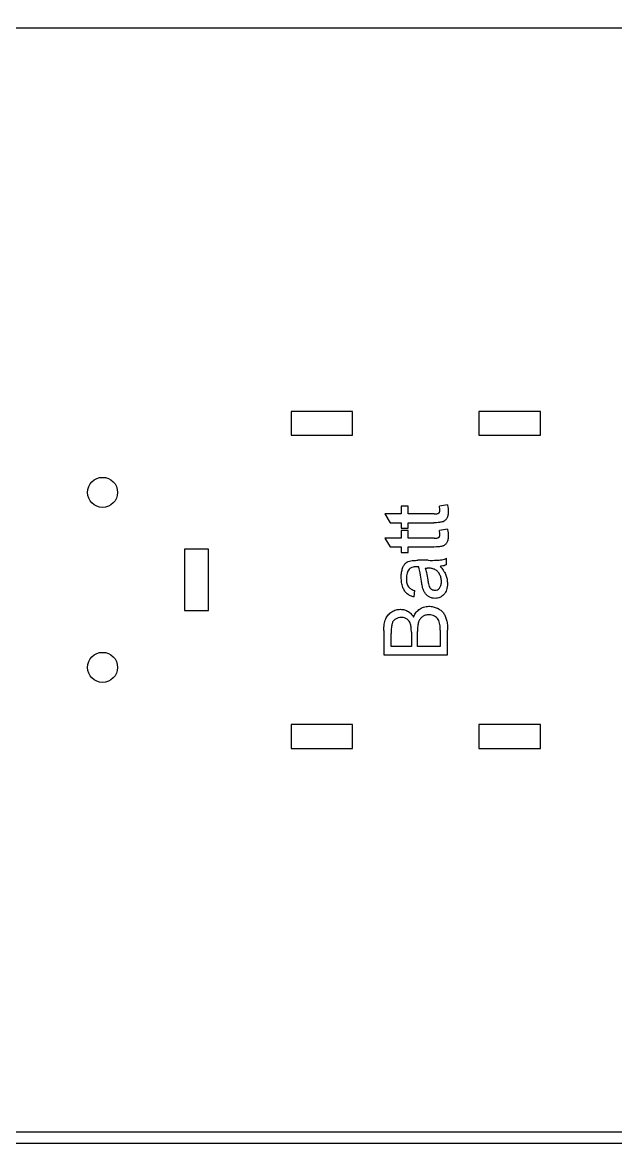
# Model space of a CAD drawing. Extents: x 0 to 305, y -600 to 0.
# Drawn here: x 147.9 to 195.2, y -600 to -510.5 of the extents above; entities that cross this region are included whole.
import ezdxf

# ---------------------------------------------------------------- set-up
doc = ezdxf.new("R2010")
doc.units = 0
doc.header["$MEASUREMENT"] = 0
for name, color, linetype in [('BOARDS', 7, 'CONTINUOUS'), ('CUTOUTS_D_5_0', 5, 'CONTINUOUS'), ('HOLES_DIAM_2_5_D_5_0', 5, 'CONTINUOUS'), ('INSETS_D_0_5', 3, 'CONTINUOUS'), ('PERIMETER_D_5_0', 5, 'CONTINUOUS')]:
    doc.layers.add(name, color=color, linetype=linetype)

msp = doc.modelspace()

# ---------------------------------------------------------------- linework, layer by layer
at = {"layer": 'BOARDS'}
msp.add_lwpolyline([(0, 0), (305, 0), (305, -600), (0, -600)], close=True, dxfattribs=at)
at = {"layer": 'CUTOUTS_D_5_0'}
for points in [[(174.2, -541.55), (169.3, -541.55), (169.3, -543.45), (174.2, -543.45)], [(184.3, -541.55), (184.3, -543.45), (189.2, -543.45), (189.2, -541.55)], [(160.8, -557.45), (162.7, -557.45), (162.7, -552.55), (160.8, -552.55)], [(169.3, -566.55), (169.3, -568.45), (174.2, -568.45), (174.2, -566.55)], [(189.2, -568.45), (189.2, -566.55), (184.3, -566.55), (184.3, -568.45)]]:
    msp.add_lwpolyline(points, close=True, dxfattribs=at)
at = {"layer": 'HOLES_DIAM_2_5_D_5_0'}
for centre in [(154.25, -548.015), (154.25, -561.985)]:
    msp.add_circle(centre, 1.2, dxfattribs=at)
at = {"layer": 'INSETS_D_0_5'}
for p, q in [((178.078, -549.108), (178.078, -549.725)), ((178.655, -549.108), (178.078, -549.108)), ((178.655, -549.725), (178.655, -549.108)), ((181.783, -549.012), (181.145, -549.116)), ((176.774, -549.725), (177.203, -550.435)), ((178.078, -549.725), (176.774, -549.725)), ((180.724, -549.725), (178.655, -549.725)), ((177.203, -550.435), (178.078, -550.435)), ((178.078, -550.435), (178.078, -550.886)), ((178.078, -550.886), (178.655, -550.886)), ((178.078, -551.048), (178.078, -551.666)), ((178.655, -551.048), (178.078, -551.048)), ((178.655, -550.435), (180.689, -550.435)), ((178.655, -550.886), (178.655, -550.435)), ((178.655, -551.666), (178.655, -551.048)), ((181.783, -550.952), (181.145, -551.057)), ((176.774, -551.666), (177.203, -552.376)), ((178.078, -551.666), (176.774, -551.666)), ((180.724, -551.666), (178.655, -551.666)), ((177.203, -552.376), (178.078, -552.376)), ((178.078, -552.376), (178.078, -552.826)), ((178.078, -552.826), (178.655, -552.826)), ((178.655, -552.376), (180.689, -552.376)), ((178.655, -552.826), (178.655, -552.376)), ((180.232, -553.44), (179.414, -553.44)), ((181.7, -553.804), (181.7, -553.277)), ((180.001, -554.061), (180.157, -554.061)), ((179.119, -556.364), (179.188, -555.862)), ((176.7, -559.055), (176.7, -560.981)), ((177.29, -560.319), (177.29, -559.27)), ((178.901, -559.188), (178.901, -560.319)), ((179.391, -560.319), (179.391, -559.113)), ((181.21, -559.025), (181.21, -560.319)), ((181.8, -560.981), (181.8, -559.024)), ((176.7, -560.981), (181.8, -560.981)), ((178.901, -560.319), (177.29, -560.319)), ((181.21, -560.319), (179.391, -560.319))]:
    msp.add_line(p, q, dxfattribs=at)
for points, knots in [([(181.137, -549.612), (181.149, -549.585), (181.159, -549.559), (181.165, -549.536), (181.173, -549.504), (181.174, -549.468), (181.175, -549.427)], [0.00049261, 0.00049261, 0.00049261, 0.00049261, 0.00951072, 0.00951072, 0.00951072, 0.02149219, 0.02149219, 0.02149219, 0.02149219]), ([(181.175, -549.427), (181.173, -549.388), (181.172, -549.35), (181.169, -549.312), (181.165, -549.264), (181.158, -549.215), (181.151, -549.164), (181.149, -549.148), (181.147, -549.132), (181.145, -549.116)], [0.00013604, 0.00013604, 0.00013604, 0.00013604, 0.01186705, 0.01186705, 0.01186705, 0.02706479, 0.02706479, 0.02706479, 0.03193733, 0.03193733, 0.03193733, 0.03193733]), ([(181.783, -549.012), (181.786, -549.028), (181.789, -549.043), (181.792, -549.059), (181.808, -549.141), (181.824, -549.224), (181.834, -549.309), (181.842, -549.384), (181.845, -549.458), (181.848, -549.531), (181.848, -549.531), (181.848, -549.532), (181.848, -549.532)], [-0.00484211, -0.00484211, -0.00484211, -0.00484211, 0, 0, 0, 0.02489536, 0.02489536, 0.02489536, 0.04676613, 0.04676613, 0.04676613, 0.04691021, 0.04691021, 0.04691021, 0.04691021]), ([(181.432, -550.357), (181.43, -550.358), (181.428, -550.358), (181.426, -550.359), (181.337, -550.381), (181.247, -550.403), (181.154, -550.416), (180.998, -550.439), (180.842, -550.437), (180.689, -550.435)], [-0.00066898, -0.00066898, -0.00066898, -0.00066898, 0, 0, 0, 0.02731681, 0.02731681, 0.02731681, 0.07310045, 0.07310045, 0.07310045, 0.07310045]), ([(180.724, -549.725), (180.724, -549.725), (180.724, -549.725), (180.724, -549.725), (180.796, -549.726), (180.866, -549.726), (180.932, -549.717), (180.968, -549.712), (181.005, -549.704), (181.043, -549.695)], [-0.00003116, -0.00003116, -0.00003116, -0.00003116, 0, 0, 0, 0.02158749, 0.02158749, 0.02158749, 0.03335911, 0.03335911, 0.03335911, 0.03335911]), ([(181.043, -549.695), (181.065, -549.684), (181.083, -549.673), (181.095, -549.662), (181.109, -549.651), (181.122, -549.633), (181.137, -549.612)], [0.00065738, 0.00065738, 0.00065738, 0.00065738, 0.00797188, 0.00797188, 0.00797188, 0.01565805, 0.01565805, 0.01565805, 0.01565805]), ([(181.736, -550.075), (181.735, -550.076), (181.735, -550.077), (181.734, -550.079), (181.697, -550.135), (181.658, -550.195), (181.603, -550.245), (181.552, -550.292), (181.493, -550.324), (181.438, -550.354), (181.436, -550.355), (181.434, -550.356), (181.432, -550.357)], [-0.00044885, -0.00044885, -0.00044885, -0.00044885, 0, 0, 0, 0.01989604, 0.01989604, 0.01989604, 0.03851971, 0.03851971, 0.03851971, 0.03918033, 0.03918033, 0.03918033, 0.03918033]), ([(181.848, -549.532), (181.848, -549.533), (181.848, -549.533), (181.848, -549.534), (181.846, -549.634), (181.844, -549.738), (181.82, -549.841), (181.801, -549.922), (181.769, -549.998), (181.738, -550.071), (181.738, -550.072), (181.737, -550.073), (181.736, -550.075)], [-0.00014267, -0.00014267, -0.00014267, -0.00014267, 0, 0, 0, 0.02979001, 0.02979001, 0.02979001, 0.05333474, 0.05333474, 0.05333474, 0.05378733, 0.05378733, 0.05378733, 0.05378733]), ([(181.175, -551.368), (181.173, -551.329), (181.172, -551.291), (181.169, -551.253), (181.165, -551.205), (181.158, -551.155), (181.151, -551.105), (181.149, -551.089), (181.147, -551.073), (181.145, -551.057)], [0.00013604, 0.00013604, 0.00013604, 0.00013604, 0.01186705, 0.01186705, 0.01186705, 0.02706503, 0.02706503, 0.02706503, 0.03193758, 0.03193758, 0.03193758, 0.03193758]), ([(181.783, -550.952), (181.786, -550.968), (181.789, -550.984), (181.792, -551), (181.808, -551.082), (181.824, -551.165), (181.834, -551.25), (181.842, -551.324), (181.845, -551.399), (181.848, -551.471), (181.848, -551.472), (181.848, -551.472), (181.848, -551.473)], [-0.00484209, -0.00484209, -0.00484209, -0.00484209, 0, 0, 0, 0.02489536, 0.02489536, 0.02489536, 0.04676589, 0.04676589, 0.04676589, 0.04690998, 0.04690998, 0.04690998, 0.04690998]), ([(180.724, -551.666), (180.724, -551.666), (180.724, -551.666), (180.724, -551.666), (180.796, -551.666), (180.866, -551.667), (180.932, -551.658), (180.968, -551.653), (181.005, -551.645), (181.043, -551.636)], [-0.00003111, -0.00003111, -0.00003111, -0.00003111, 0, 0, 0, 0.0215875, 0.0215875, 0.0215875, 0.03335906, 0.03335906, 0.03335906, 0.03335906]), ([(181.043, -551.636), (181.065, -551.625), (181.083, -551.614), (181.095, -551.603), (181.109, -551.591), (181.122, -551.574), (181.137, -551.553)], [0.0006574, 0.0006574, 0.0006574, 0.0006574, 0.00797181, 0.00797181, 0.00797181, 0.01565825, 0.01565825, 0.01565825, 0.01565825]), ([(181.137, -551.553), (181.149, -551.525), (181.159, -551.5), (181.165, -551.476), (181.173, -551.445), (181.174, -551.408), (181.175, -551.368)], [0.00049253, 0.00049253, 0.00049253, 0.00049253, 0.00951061, 0.00951061, 0.00951061, 0.02149208, 0.02149208, 0.02149208, 0.02149208]), ([(181.736, -552.015), (181.735, -552.017), (181.735, -552.018), (181.734, -552.019), (181.697, -552.076), (181.658, -552.136), (181.603, -552.186), (181.552, -552.232), (181.493, -552.264), (181.438, -552.295), (181.436, -552.296), (181.434, -552.297), (181.432, -552.298)], [-0.00044883, -0.00044883, -0.00044883, -0.00044883, 0, 0, 0, 0.01989613, 0.01989613, 0.01989613, 0.03851981, 0.03851981, 0.03851981, 0.03918041, 0.03918041, 0.03918041, 0.03918041]), ([(181.848, -551.473), (181.848, -551.473), (181.848, -551.474), (181.848, -551.474), (181.846, -551.575), (181.844, -551.679), (181.82, -551.782), (181.801, -551.863), (181.769, -551.938), (181.738, -552.011), (181.738, -552.013), (181.737, -552.014), (181.736, -552.015)], [-0.00014267, -0.00014267, -0.00014267, -0.00014267, 0, 0, 0, 0.02979012, 0.02979012, 0.02979012, 0.05333475, 0.05333475, 0.05333475, 0.05378732, 0.05378732, 0.05378732, 0.05378732]), ([(181.432, -552.298), (181.43, -552.299), (181.428, -552.299), (181.426, -552.3), (181.337, -552.321), (181.247, -552.343), (181.154, -552.357), (180.998, -552.38), (180.842, -552.378), (180.689, -552.376)], [-0.00066896, -0.00066896, -0.00066896, -0.00066896, 0, 0, 0, 0.02731684, 0.02731684, 0.02731684, 0.07310048, 0.07310048, 0.07310048, 0.07310048]), ([(178.203, -554.055), (178.238, -553.968), (178.272, -553.885), (178.32, -553.815), (178.359, -553.758), (178.409, -553.705), (178.462, -553.65)], [0.00026329, 0.00026329, 0.00026329, 0.00026329, 0.02800891, 0.02800891, 0.02800891, 0.05066, 0.05066, 0.05066, 0.05066]), ([(178.462, -553.65), (178.522, -553.609), (178.579, -553.569), (178.638, -553.541), (178.704, -553.51), (178.779, -553.49), (178.857, -553.47)], [0.00047056, 0.00047056, 0.00047056, 0.00047056, 0.02201718, 0.02201718, 0.02201718, 0.04594276, 0.04594276, 0.04594276, 0.04594276]), ([(179.291, -553.958), (179.29, -553.958), (179.29, -553.958), (179.29, -553.958), (179.179, -553.96), (179.062, -553.961), (178.953, -554.004), (178.869, -554.037), (178.799, -554.091), (178.732, -554.141), (178.73, -554.143), (178.727, -554.145), (178.725, -554.147)], [-0.0000854, -0.0000854, -0.0000854, -0.0000854, 0, 0, 0, 0.0322691, 0.0322691, 0.0322691, 0.05689813, 0.05689813, 0.05689813, 0.05778109, 0.05778109, 0.05778109, 0.05778109]), ([(178.857, -553.47), (178.929, -553.461), (179, -553.453), (179.071, -553.448), (179.184, -553.44), (179.298, -553.44), (179.414, -553.44), (179.414, -553.44), (179.414, -553.44), (179.414, -553.44)], [0.00033152, 0.00033152, 0.00033152, 0.00033152, 0.02211875, 0.02211875, 0.02211875, 0.05674527, 0.05674527, 0.05674527, 0.05675233, 0.05675233, 0.05675233, 0.05675233]), ([(179.49, -553.962), (179.477, -553.962), (179.465, -553.961), (179.453, -553.961), (179.418, -553.96), (179.384, -553.959), (179.349, -553.958), (179.33, -553.958), (179.311, -553.958), (179.292, -553.958), (179.291, -553.958), (179.291, -553.958), (179.291, -553.958)], [-0.00369645, -0.00369645, -0.00369645, -0.00369645, 0, 0, 0, 0.01032032, 0.01032032, 0.01032032, 0.01603382, 0.01603382, 0.01603382, 0.01612191, 0.01612191, 0.01612191, 0.01612191]), ([(179.712, -555.1), (179.686, -554.883), (179.66, -554.665), (179.614, -554.45), (179.582, -554.297), (179.541, -554.147), (179.499, -553.998), (179.496, -553.986), (179.493, -553.974), (179.49, -553.962)], [0, 0, 0, 0, 0.0652742, 0.0652742, 0.0652742, 0.1116392, 0.1116392, 0.1116392, 0.1153312, 0.1153312, 0.1153312, 0.1153312]), ([(180.232, -553.44), (180.465, -553.442), (180.699, -553.443), (180.934, -553.43), (181.063, -553.423), (181.192, -553.412), (181.32, -553.401), (181.321, -553.401), (181.322, -553.401), (181.323, -553.4)], [0, 0, 0, 0, 0.0698824, 0.0698824, 0.0698824, 0.1084072, 0.1084072, 0.1084072, 0.1087273, 0.1087273, 0.1087273, 0.1087273]), ([(181.7, -553.804), (181.642, -553.828), (181.586, -553.851), (181.529, -553.867), (181.456, -553.888), (181.377, -553.899), (181.296, -553.91), (181.267, -553.914), (181.238, -553.918), (181.208, -553.922)], [0.00329733, 0.00329733, 0.00329733, 0.00329733, 0.02215489, 0.02215489, 0.02215489, 0.04652145, 0.04652145, 0.04652145, 0.05535188, 0.05535188, 0.05535188, 0.05535188]), ([(181.208, -553.922), (181.227, -553.945), (181.246, -553.968), (181.264, -553.991), (181.352, -554.1), (181.438, -554.206), (181.508, -554.32), (181.567, -554.419), (181.616, -554.526), (181.666, -554.634)], [-0.00883372, -0.00883372, -0.00883372, -0.00883372, 0, 0, 0, 0.04161101, 0.04161101, 0.04161101, 0.07735771, 0.07735771, 0.07735771, 0.07735771]), ([(181.323, -553.4), (181.324, -553.4), (181.325, -553.4), (181.326, -553.4), (181.401, -553.383), (181.478, -553.367), (181.554, -553.34), (181.605, -553.322), (181.653, -553.3), (181.7, -553.277)], [-0.00031884, -0.00031884, -0.00031884, -0.00031884, 0, 0, 0, 0.02296695, 0.02296695, 0.02296695, 0.03832291, 0.03832291, 0.03832291, 0.03832291]), ([(178.096, -554.792), (178.098, -554.651), (178.101, -554.513), (178.123, -554.38), (178.14, -554.272), (178.171, -554.164), (178.203, -554.055)], [0.00011041, 0.00011041, 0.00011041, 0.00011041, 0.04212464, 0.04212464, 0.04212464, 0.07618867, 0.07618867, 0.07618867, 0.07618867]), ([(178.221, -555.597), (178.184, -555.471), (178.148, -555.347), (178.127, -555.223), (178.104, -555.084), (178.1, -554.939), (178.096, -554.792)], [0.00025427, 0.00025427, 0.00025427, 0.00025427, 0.03946786, 0.03946786, 0.03946786, 0.08338565, 0.08338565, 0.08338565, 0.08338565]), ([(178.725, -554.147), (178.723, -554.149), (178.722, -554.152), (178.72, -554.155), (178.66, -554.249), (178.597, -554.347), (178.559, -554.458), (178.512, -554.595), (178.509, -554.739), (178.504, -554.879), (178.504, -554.879), (178.504, -554.88), (178.504, -554.88)], [-0.00088755, -0.00088755, -0.00088755, -0.00088755, 0, 0, 0, 0.0331485, 0.0331485, 0.0331485, 0.07415155, 0.07415155, 0.07415155, 0.07426558, 0.07426558, 0.07426558, 0.07426558]), ([(178.504, -554.88), (178.504, -554.881), (178.504, -554.881), (178.504, -554.881), (178.506, -555.01), (178.508, -555.142), (178.544, -555.271), (178.572, -555.368), (178.617, -555.457), (178.661, -555.543), (178.663, -555.545), (178.664, -555.548), (178.665, -555.55)], [-0.00011467, -0.00011467, -0.00011467, -0.00011467, 0, 0, 0, 0.03783566, 0.03783566, 0.03783566, 0.06649758, 0.06649758, 0.06649758, 0.0672912, 0.0672912, 0.0672912, 0.0672912]), ([(180.001, -554.061), (180.039, -554.178), (180.077, -554.296), (180.107, -554.417), (180.156, -554.612), (180.185, -554.81), (180.214, -555.006), (180.214, -555.006), (180.214, -555.006), (180.214, -555.006)], [0.0068844, 0.0068844, 0.0068844, 0.0068844, 0.04364468, 0.04364468, 0.04364468, 0.10308498, 0.10308498, 0.10308498, 0.10309414, 0.10309414, 0.10309414, 0.10309414]), ([(180.75, -554.156), (180.667, -554.127), (180.585, -554.1), (180.504, -554.085), (180.394, -554.064), (180.277, -554.062), (180.157, -554.061)], [0.00051004, 0.00051004, 0.00051004, 0.00051004, 0.02679765, 0.02679765, 0.02679765, 0.06252451, 0.06252451, 0.06252451, 0.06252451]), ([(181.152, -554.54), (181.097, -554.455), (181.043, -554.375), (180.978, -554.312), (180.914, -554.253), (180.834, -554.205), (180.75, -554.156)], [0.00034752, 0.00034752, 0.00034752, 0.00034752, 0.03019442, 0.03019442, 0.03019442, 0.05895771, 0.05895771, 0.05895771, 0.05895771]), ([(181.301, -555.147), (181.295, -555.034), (181.289, -554.925), (181.264, -554.824), (181.24, -554.729), (181.197, -554.636), (181.152, -554.54)], [0.00020636, 0.00020636, 0.00020636, 0.00020636, 0.03373345, 0.03373345, 0.03373345, 0.06517831, 0.06517831, 0.06517831, 0.06517831]), ([(181.666, -554.634), (181.7, -554.742), (181.734, -554.847), (181.753, -554.952), (181.772, -555.062), (181.777, -555.176), (181.782, -555.293)], [0.00028804, 0.00028804, 0.00028804, 0.00028804, 0.03390295, 0.03390295, 0.03390295, 0.06883459, 0.06883459, 0.06883459, 0.06883459]), ([(178.57, -556.117), (178.496, -556.046), (178.424, -555.976), (178.37, -555.898), (178.309, -555.81), (178.265, -555.706), (178.221, -555.597)], [0.00044982, 0.00044982, 0.00044982, 0.00044982, 0.03108138, 0.03108138, 0.03108138, 0.06575851, 0.06575851, 0.06575851, 0.06575851]), ([(178.665, -555.55), (178.667, -555.552), (178.669, -555.554), (178.671, -555.556), (178.737, -555.621), (178.806, -555.69), (178.89, -555.742), (178.983, -555.8), (179.086, -555.832), (179.188, -555.862)], [-0.00079127, -0.00079127, -0.00079127, -0.00079127, 0, 0, 0, 0.02763884, 0.02763884, 0.02763884, 0.05843304, 0.05843304, 0.05843304, 0.05843304]), ([(179.803, -555.638), (179.787, -555.564), (179.77, -555.49), (179.757, -555.416), (179.738, -555.312), (179.725, -555.206), (179.712, -555.1)], [0.00022244, 0.00022244, 0.00022244, 0.00022244, 0.02316052, 0.02316052, 0.02316052, 0.05535887, 0.05535887, 0.05535887, 0.05535887]), ([(179.997, -556.065), (179.956, -555.997), (179.916, -555.931), (179.885, -555.864), (179.852, -555.793), (179.828, -555.717), (179.803, -555.638)], [0.00027209, 0.00027209, 0.00027209, 0.00027209, 0.02389716, 0.02389716, 0.02389716, 0.0484766, 0.0484766, 0.0484766, 0.0484766]), ([(180.214, -555.006), (180.214, -555.006), (180.214, -555.007), (180.214, -555.007), (180.229, -555.115), (180.245, -555.222), (180.27, -555.325), (180.288, -555.393), (180.31, -555.461), (180.333, -555.53)], [-0.00000915, -0.00000915, -0.00000915, -0.00000915, 0, 0, 0, 0.03283188, 0.03283188, 0.03283188, 0.05465668, 0.05465668, 0.05465668, 0.05465668]), ([(180.333, -555.53), (180.357, -555.578), (180.38, -555.622), (180.409, -555.656), (180.437, -555.689), (180.474, -555.718), (180.514, -555.749)], [0.00036911, 0.00036911, 0.00036911, 0.00036911, 0.01623894, 0.01623894, 0.01623894, 0.03134589, 0.03134589, 0.03134589, 0.03134589]), ([(180.514, -555.749), (180.558, -555.773), (180.599, -555.795), (180.639, -555.807), (180.68, -555.819), (180.727, -555.823), (180.777, -555.826)], [0.00038274, 0.00038274, 0.00038274, 0.00038274, 0.01526025, 0.01526025, 0.01526025, 0.03030293, 0.03030293, 0.03030293, 0.03030293]), ([(180.777, -555.826), (180.854, -555.819), (180.926, -555.81), (180.982, -555.785), (181.039, -555.759), (181.092, -555.711), (181.149, -555.658)], [0.00040363, 0.00040363, 0.00040363, 0.00040363, 0.02298482, 0.02298482, 0.02298482, 0.04547954, 0.04547954, 0.04547954, 0.04547954]), ([(181.149, -555.658), (181.195, -555.586), (181.238, -555.517), (181.263, -555.446), (181.293, -555.357), (181.297, -555.255), (181.301, -555.147)], [0.00061108, 0.00061108, 0.00061108, 0.00061108, 0.02597861, 0.02597861, 0.02597861, 0.05754517, 0.05754517, 0.05754517, 0.05754517]), ([(181.782, -555.293), (181.775, -555.474), (181.767, -555.65), (181.712, -555.804), (181.666, -555.932), (181.586, -556.054), (181.502, -556.178)], [0.00019351, 0.00019351, 0.00019351, 0.00019351, 0.05328078, 0.05328078, 0.05328078, 0.09735005, 0.09735005, 0.09735005, 0.09735005]), ([(179.119, -556.364), (179.019, -556.339), (178.922, -556.312), (178.834, -556.272), (178.744, -556.231), (178.658, -556.175), (178.57, -556.117)], [0.00553105, 0.00553105, 0.00553105, 0.00553105, 0.03647566, 0.03647566, 0.03647566, 0.06782319, 0.06782319, 0.06782319, 0.06782319]), ([(180.333, -556.366), (180.264, -556.324), (180.199, -556.283), (180.144, -556.233), (180.092, -556.186), (180.045, -556.126), (179.997, -556.065)], [0.00029602, 0.00029602, 0.00029602, 0.00029602, 0.02426, 0.02426, 0.02426, 0.04752723, 0.04752723, 0.04752723, 0.04752723]), ([(180.794, -556.481), (180.709, -556.477), (180.628, -556.472), (180.553, -556.453), (180.48, -556.434), (180.408, -556.401), (180.333, -556.366)], [0.00035363, 0.00035363, 0.00035363, 0.00035363, 0.02563126, 0.02563126, 0.02563126, 0.0502026, 0.0502026, 0.0502026, 0.0502026]), ([(181.502, -556.178), (181.399, -556.27), (181.299, -556.357), (181.188, -556.405), (181.074, -556.455), (180.937, -556.469), (180.794, -556.481)], [0.00061008, 0.00061008, 0.00061008, 0.00061008, 0.04100174, 0.04100174, 0.04100174, 0.08273636, 0.08273636, 0.08273636, 0.08273636]), ([(176.856, -558.116), (176.856, -558.115), (176.857, -558.114), (176.857, -558.113), (176.915, -558.004), (176.973, -557.891), (177.057, -557.795), (177.139, -557.699), (177.241, -557.625), (177.34, -557.553), (177.34, -557.553), (177.341, -557.552), (177.342, -557.551)], [-0.00040273, -0.00040273, -0.00040273, -0.00040273, 0, 0, 0, 0.03638774, 0.03638774, 0.03638774, 0.07243824, 0.07243824, 0.07243824, 0.07276557, 0.07276557, 0.07276557, 0.07276557]), ([(177.342, -557.551), (177.343, -557.551), (177.344, -557.55), (177.345, -557.55), (177.45, -557.493), (177.558, -557.433), (177.678, -557.399), (177.792, -557.365), (177.911, -557.357), (178.025, -557.348), (178.026, -557.348), (178.028, -557.348), (178.029, -557.348)], [-0.00032791, -0.00032791, -0.00032791, -0.00032791, 0, 0, 0, 0.03546681, 0.03546681, 0.03546681, 0.06954408, 0.06954408, 0.06954408, 0.06990945, 0.06990945, 0.06990945, 0.06990945]), ([(178.029, -557.348), (178.03, -557.348), (178.031, -557.348), (178.033, -557.348), (178.138, -557.355), (178.247, -557.363), (178.354, -557.393), (178.462, -557.424), (178.561, -557.477), (178.656, -557.527), (178.657, -557.528), (178.658, -557.529), (178.659, -557.529)], [-0.00036539, -0.00036539, -0.00036539, -0.00036539, 0, 0, 0, 0.03142443, 0.03142443, 0.03142443, 0.06344838, 0.06344838, 0.06344838, 0.06382311, 0.06382311, 0.06382311, 0.06382311]), ([(178.659, -557.529), (178.661, -557.53), (178.662, -557.531), (178.663, -557.532), (178.753, -557.599), (178.847, -557.669), (178.926, -557.757), (178.986, -557.824), (179.035, -557.9), (179.08, -557.977)], [-0.00037491, -0.00037491, -0.00037491, -0.00037491, 0, 0, 0, 0.03362729, 0.03362729, 0.03362729, 0.05959795, 0.05959795, 0.05959795, 0.05959795]), ([(179.08, -557.977), (179.119, -557.87), (179.164, -557.764), (179.228, -557.668), (179.306, -557.551), (179.409, -557.456), (179.509, -557.363), (179.51, -557.362), (179.512, -557.361), (179.513, -557.36)], [0.0107037, 0.0107037, 0.0107037, 0.0107037, 0.04396708, 0.04396708, 0.04396708, 0.08430406, 0.08430406, 0.08430406, 0.08477092, 0.08477092, 0.08477092, 0.08477092]), ([(179.513, -557.36), (179.514, -557.359), (179.515, -557.358), (179.517, -557.357), (179.63, -557.286), (179.746, -557.212), (179.877, -557.169), (180.014, -557.124), (180.158, -557.115), (180.297, -557.106), (180.298, -557.106), (180.299, -557.106), (180.3, -557.105)], [-0.00046626, -0.00046626, -0.00046626, -0.00046626, 0, 0, 0, 0.03945435, 0.03945435, 0.03945435, 0.08066497, 0.08066497, 0.08066497, 0.08095444, 0.08095444, 0.08095444, 0.08095444]), ([(180.3, -557.105), (180.301, -557.105), (180.302, -557.106), (180.303, -557.106), (180.418, -557.111), (180.535, -557.117), (180.651, -557.144), (180.764, -557.17), (180.87, -557.214), (180.973, -557.258), (180.974, -557.258), (180.974, -557.258), (180.975, -557.259)], [-0.00029208, -0.00029208, -0.00029208, -0.00029208, 0, 0, 0, 0.03409563, 0.03409563, 0.03409563, 0.06742822, 0.06742822, 0.06742822, 0.06767008, 0.06767008, 0.06767008, 0.06767008]), ([(180.975, -557.259), (180.976, -557.259), (180.977, -557.259), (180.977, -557.26), (181.07, -557.31), (181.167, -557.361), (181.252, -557.431), (181.329, -557.493), (181.394, -557.566), (181.457, -557.637), (181.457, -557.638), (181.458, -557.639), (181.459, -557.64)], [-0.00024161, -0.00024161, -0.00024161, -0.00024161, 0, 0, 0, 0.03145754, 0.03145754, 0.03145754, 0.05967489, 0.05967489, 0.05967489, 0.06004588, 0.06004588, 0.06004588, 0.06004588]), ([(176.7, -559.055), (176.7, -559.055), (176.7, -559.054), (176.7, -559.054), (176.703, -558.881), (176.706, -558.704), (176.739, -558.53), (176.765, -558.389), (176.81, -558.254), (176.854, -558.12), (176.855, -558.119), (176.855, -558.118), (176.856, -558.116)], [-0.00004534, -0.00004534, -0.00004534, -0.00004534, 0, 0, 0, 0.05176783, 0.05176783, 0.05176783, 0.09363318, 0.09363318, 0.09363318, 0.09403955, 0.09403955, 0.09403955, 0.09403955]), ([(177.642, -558.126), (177.641, -558.127), (177.64, -558.128), (177.639, -558.129), (177.581, -558.173), (177.519, -558.22), (177.47, -558.283), (177.421, -558.348), (177.392, -558.421), (177.364, -558.491), (177.363, -558.492), (177.362, -558.494), (177.362, -558.495)], [-0.00041943, -0.00041943, -0.00041943, -0.00041943, 0, 0, 0, 0.02154868, 0.02154868, 0.02154868, 0.04355149, 0.04355149, 0.04355149, 0.04400237, 0.04400237, 0.04400237, 0.04400237]), ([(178.107, -557.999), (178.106, -557.999), (178.106, -557.999), (178.105, -557.999), (178.025, -558.004), (177.942, -558.008), (177.86, -558.031), (177.782, -558.053), (177.713, -558.089), (177.646, -558.124), (177.645, -558.125), (177.644, -558.125), (177.642, -558.126)], [-0.00025968, -0.00025968, -0.00025968, -0.00025968, 0, 0, 0, 0.02359501, 0.02359501, 0.02359501, 0.0458926, 0.0458926, 0.0458926, 0.04631519, 0.04631519, 0.04631519, 0.04631519]), ([(178.574, -558.137), (178.572, -558.136), (178.571, -558.135), (178.569, -558.134), (178.505, -558.097), (178.439, -558.057), (178.363, -558.033), (178.278, -558.007), (178.192, -558.003), (178.11, -557.999), (178.109, -557.999), (178.108, -557.999), (178.107, -557.999)], [-0.00052574, -0.00052574, -0.00052574, -0.00052574, 0, 0, 0, 0.02183146, 0.02183146, 0.02183146, 0.04608815, 0.04608815, 0.04608815, 0.04634683, 0.04634683, 0.04634683, 0.04634683]), ([(178.841, -558.544), (178.841, -558.543), (178.841, -558.542), (178.84, -558.541), (178.813, -558.463), (178.784, -558.381), (178.735, -558.308), (178.69, -558.242), (178.632, -558.19), (178.578, -558.14), (178.576, -558.139), (178.575, -558.138), (178.574, -558.137)], [-0.00035195, -0.00035195, -0.00035195, -0.00035195, 0, 0, 0, 0.02427148, 0.02427148, 0.02427148, 0.04607816, 0.04607816, 0.04607816, 0.04660356, 0.04660356, 0.04660356, 0.04660356]), ([(179.477, -558.366), (179.476, -558.368), (179.476, -558.369), (179.476, -558.37), (179.452, -558.473), (179.427, -558.578), (179.412, -558.685), (179.393, -558.828), (179.392, -558.972), (179.391, -559.113), (179.391, -559.113), (179.391, -559.113), (179.391, -559.113)], [-0.000386, -0.000386, -0.000386, -0.000386, 0, 0, 0, 0.03162149, 0.03162149, 0.03162149, 0.07383723, 0.07383723, 0.07383723, 0.07385453, 0.07385453, 0.07385453, 0.07385453]), ([(179.786, -557.943), (179.785, -557.944), (179.784, -557.945), (179.783, -557.946), (179.719, -557.999), (179.651, -558.054), (179.599, -558.126), (179.544, -558.199), (179.511, -558.283), (179.478, -558.363), (179.478, -558.364), (179.477, -558.365), (179.477, -558.366)], [-0.00042901, -0.00042901, -0.00042901, -0.00042901, 0, 0, 0, 0.02451104, 0.02451104, 0.02451104, 0.04986904, 0.04986904, 0.04986904, 0.05024961, 0.05024961, 0.05024961, 0.05024961]), ([(180.3, -557.791), (180.299, -557.791), (180.298, -557.791), (180.298, -557.791), (180.208, -557.796), (180.115, -557.801), (180.025, -557.829), (179.939, -557.855), (179.863, -557.899), (179.79, -557.941), (179.788, -557.942), (179.787, -557.942), (179.786, -557.943)], [-0.00025793, -0.00025793, -0.00025793, -0.00025793, 0, 0, 0, 0.02637825, 0.02637825, 0.02637825, 0.05128242, 0.05128242, 0.05128242, 0.05171239, 0.05171239, 0.05171239, 0.05171239]), ([(180.745, -557.896), (180.744, -557.895), (180.743, -557.895), (180.742, -557.894), (180.678, -557.865), (180.61, -557.835), (180.537, -557.817), (180.458, -557.798), (180.379, -557.795), (180.303, -557.791), (180.302, -557.791), (180.301, -557.791), (180.3, -557.791)], [-0.00030794, -0.00030794, -0.00030794, -0.00030794, 0, 0, 0, 0.02100716, 0.02100716, 0.02100716, 0.04361044, 0.04361044, 0.04361044, 0.04386967, 0.04386967, 0.04386967, 0.04386967]), ([(181.042, -558.166), (181.041, -558.165), (181.041, -558.164), (181.04, -558.163), (181.003, -558.113), (180.965, -558.061), (180.916, -558.016), (180.864, -557.967), (180.804, -557.931), (180.748, -557.897), (180.747, -557.897), (180.746, -557.896), (180.745, -557.896)], [-0.00036802, -0.00036802, -0.00036802, -0.00036802, 0, 0, 0, 0.01824819, 0.01824819, 0.01824819, 0.03786982, 0.03786982, 0.03786982, 0.03817723, 0.03817723, 0.03817723, 0.03817723]), ([(181.185, -558.566), (181.185, -558.566), (181.185, -558.565), (181.185, -558.564), (181.17, -558.493), (181.155, -558.419), (181.128, -558.347), (181.105, -558.284), (181.074, -558.225), (181.044, -558.169), (181.043, -558.168), (181.043, -558.167), (181.042, -558.166)], [-0.00022042, -0.00022042, -0.00022042, -0.00022042, 0, 0, 0, 0.02167369, 0.02167369, 0.02167369, 0.04074356, 0.04074356, 0.04074356, 0.04111343, 0.04111343, 0.04111343, 0.04111343]), ([(181.459, -557.64), (181.46, -557.641), (181.46, -557.642), (181.461, -557.643), (181.513, -557.724), (181.566, -557.806), (181.608, -557.895), (181.655, -557.996), (181.685, -558.101), (181.714, -558.204), (181.715, -558.205), (181.715, -558.205), (181.715, -558.206)], [-0.0003719, -0.0003719, -0.0003719, -0.0003719, 0, 0, 0, 0.02848761, 0.02848761, 0.02848761, 0.06035986, 0.06035986, 0.06035986, 0.06056431, 0.06056431, 0.06056431, 0.06056431]), ([(181.715, -558.206), (181.715, -558.207), (181.715, -558.207), (181.715, -558.208), (181.74, -558.33), (181.764, -558.453), (181.779, -558.578), (181.796, -558.728), (181.798, -558.877), (181.8, -559.024), (181.8, -559.024), (181.8, -559.024), (181.8, -559.024)], [-0.00020534, -0.00020534, -0.00020534, -0.00020534, 0, 0, 0, 0.03715406, 0.03715406, 0.03715406, 0.08124355, 0.08124355, 0.08124355, 0.08127953, 0.08127953, 0.08127953, 0.08127953]), ([(177.362, -558.495), (177.362, -558.497), (177.361, -558.498), (177.361, -558.5), (177.341, -558.6), (177.32, -558.701), (177.308, -558.805), (177.289, -558.961), (177.29, -559.116), (177.29, -559.27)], [-0.00045906, -0.00045906, -0.00045906, -0.00045906, 0, 0, 0, 0.03055224, 0.03055224, 0.03055224, 0.07654387, 0.07654387, 0.07654387, 0.07654387]), ([(178.901, -559.188), (178.901, -559.062), (178.901, -558.933), (178.886, -558.805), (178.876, -558.717), (178.859, -558.632), (178.842, -558.548), (178.842, -558.546), (178.842, -558.545), (178.841, -558.544)], [0, 0, 0, 0, 0.03780064, 0.03780064, 0.03780064, 0.06349527, 0.06349527, 0.06349527, 0.06385274, 0.06385274, 0.06385274, 0.06385274]), ([(181.21, -559.025), (181.21, -558.934), (181.21, -558.841), (181.204, -558.748), (181.2, -558.687), (181.193, -558.628), (181.186, -558.569), (181.186, -558.568), (181.186, -558.567), (181.185, -558.566)], [0, 0, 0, 0, 0.02729163, 0.02729163, 0.02729163, 0.04511715, 0.04511715, 0.04511715, 0.04533873, 0.04533873, 0.04533873, 0.04533873])]:
    msp.add_open_spline(points, degree=3, knots=knots, dxfattribs=at)
at = {"layer": 'PERIMETER_D_5_0'}
msp.add_lwpolyline([(204.05, -510.95), (10.95, -510.95), (10.95, -534.95), (0.95, -534.95), (0.95, -575.05), (10.95, -575.05), (10.95, -599.05), (204.05, -599.05), (204.05, -575.05), (214.05, -575.05), (214.05, -534.95), (204.05, -534.95)], close=True, dxfattribs=at)

doc.saveas('drawing.dxf')
